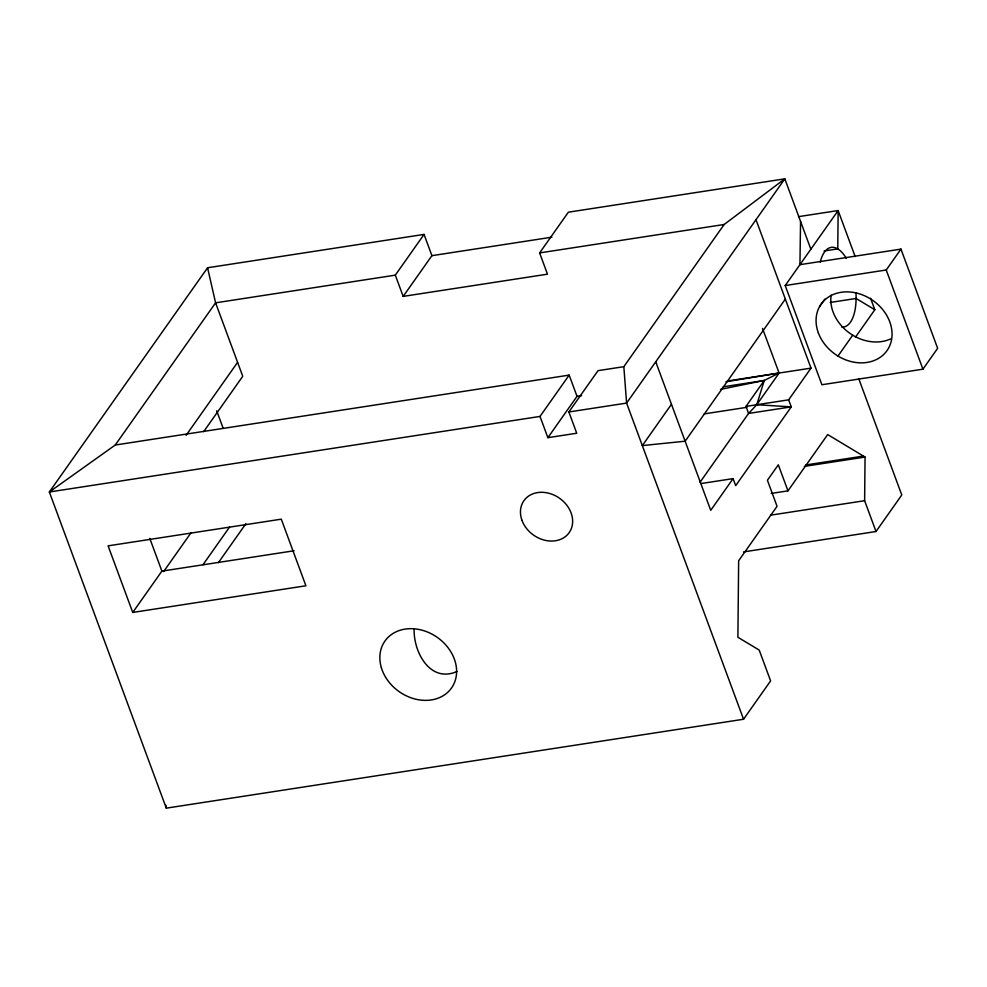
<?xml version="1.0" encoding="UTF-8"?>
<svg xmlns="http://www.w3.org/2000/svg" width="987" height="987" viewBox="0 0 987 987"><rect width="100%" height="100%" fill="white"/><g stroke="black" fill="none" stroke-linecap="round" stroke-linejoin="round"><path stroke-width="1.48" d="M743.507 551.918L876.024 531.512L864.624 500.705L865.056 457.055L827.686 434.564L787.971 490.86L771.229 493.438M800.556 221.359L799.939 264.676L900.958 249.119L937.65 348.312L922.919 369.187L821.9 384.745L785.208 285.551L838.136 210.552L855.149 256.558M762.507 328.461L779.113 373.037L764.283 380.464L756.745 404.744L748.59 413.442L700.054 482.224M424.052 234.412L395.306 275.151L403.177 296.396L431.911 255.67L424.052 234.412L207.578 267.761L49.35 491.995L166.297 808.156L743.544 719.252L770.613 680.894L759.213 650.088L737.894 637.269L738.646 560.764L777.053 506.319L767.417 480.25L778.324 464.791L787.971 490.86M540.012 416.428L547.871 437.673L577.025 396.355L569.166 375.109L540.012 416.428L49.35 491.995L115.245 445.026L215.585 302.824L395.306 275.151M186.099 435.329L237.596 362.34M203.68 431.652L242.753 376.281L215.585 302.824L207.578 267.761M132.739 612.446L305.908 585.772L281.283 519.174L108.101 545.848L132.739 612.446L161.893 571.128L294.052 550.771M163.632 571.584L191.059 532.709M202.964 564.761L229.564 527.058M218.398 562.639L245.886 523.69M403.177 296.396L547.489 274.176L539.618 252.919L568.364 212.193L784.825 178.844L810.858 249.217M568.87 411.974L598.023 370.656L623.833 366.683L724.162 224.493L784.825 178.844L626.597 403.091L568.87 411.974L576.729 433.231L547.871 437.673M655.726 361.773L671.456 404.275L642.327 445.593L685.163 441.201L785.344 299.073L755.968 219.607M785.344 299.073L811.006 368.126L788.662 399.834L791.266 406.866L748.59 413.442L745.987 406.41L764.283 380.464L723.224 386.793M819.642 306.464L824.836 299.098M745.987 406.41L756.745 404.744L791.266 406.866L735.685 485.653L733.082 478.621L710.726 510.316L671.456 404.275M785.208 285.551L886.227 269.994L900.958 249.119M837.988 356.06L852.719 335.173M855.47 337.172L874.827 309.733L870.571 298.234M876.024 531.512L901.773 495.005L858.715 378.589M720.535 389.371L764.283 380.464M457.03 671.456C430.024 683.547 413.232 651.642 414.158 628.855M725.926 381.772L779.113 373.037L756.745 404.744L788.662 399.834M431.911 255.67L551.918 237.188M539.618 252.919L724.162 224.493M798.532 216.646L838.136 210.552L837.766 248.884L824.059 250.994M830.215 302.466L856.099 298.469L874.827 309.733M115.245 445.026L569.166 375.109M577.025 396.355L581.59 395.651M727.32 381.019L811.006 368.126M704.311 413.886L746.9 407.323M805.762 464.976L863.452 456.08M804.306 466.395L865.056 457.055M701.152 483.531L733.082 478.621M770.477 515.189L864.624 500.705M886.227 269.994L922.919 369.187M743.544 719.252L626.597 403.091L623.833 366.683M216.696 410.826L223.111 428.161M149.79 538.396L161.893 571.128M165.865 805.121L166.297 808.156M820.234 262.135A40.331 17.902 81.2 0 1 846.365 258.421M855.951 292.633A40.331 17.902 81.2 0 1 841.862 327.141M890.57 338.936A40.331 32.83 35.2 0 1 849.054 332.73A40.331 32.83 35.2 0 1 831.128 295.175M381.401 667.841A40.738 33.163 35.2 0 0 446.013 693.775A40.738 33.163 35.2 0 0 427.285 631.939A40.738 33.163 35.2 0 0 381.401 667.841M521.95 520.297A27.698 22.553 35.2 0 0 566.427 535.731A27.698 22.553 35.2 0 0 551.24 493.969A27.698 22.553 35.2 0 0 521.95 520.297M818.346 332.866A40.331 32.83 35.2 0 0 883.155 354.987A40.331 32.83 35.2 0 0 860.689 294.249A40.331 32.83 35.2 0 0 818.346 332.866"/></g></svg>
